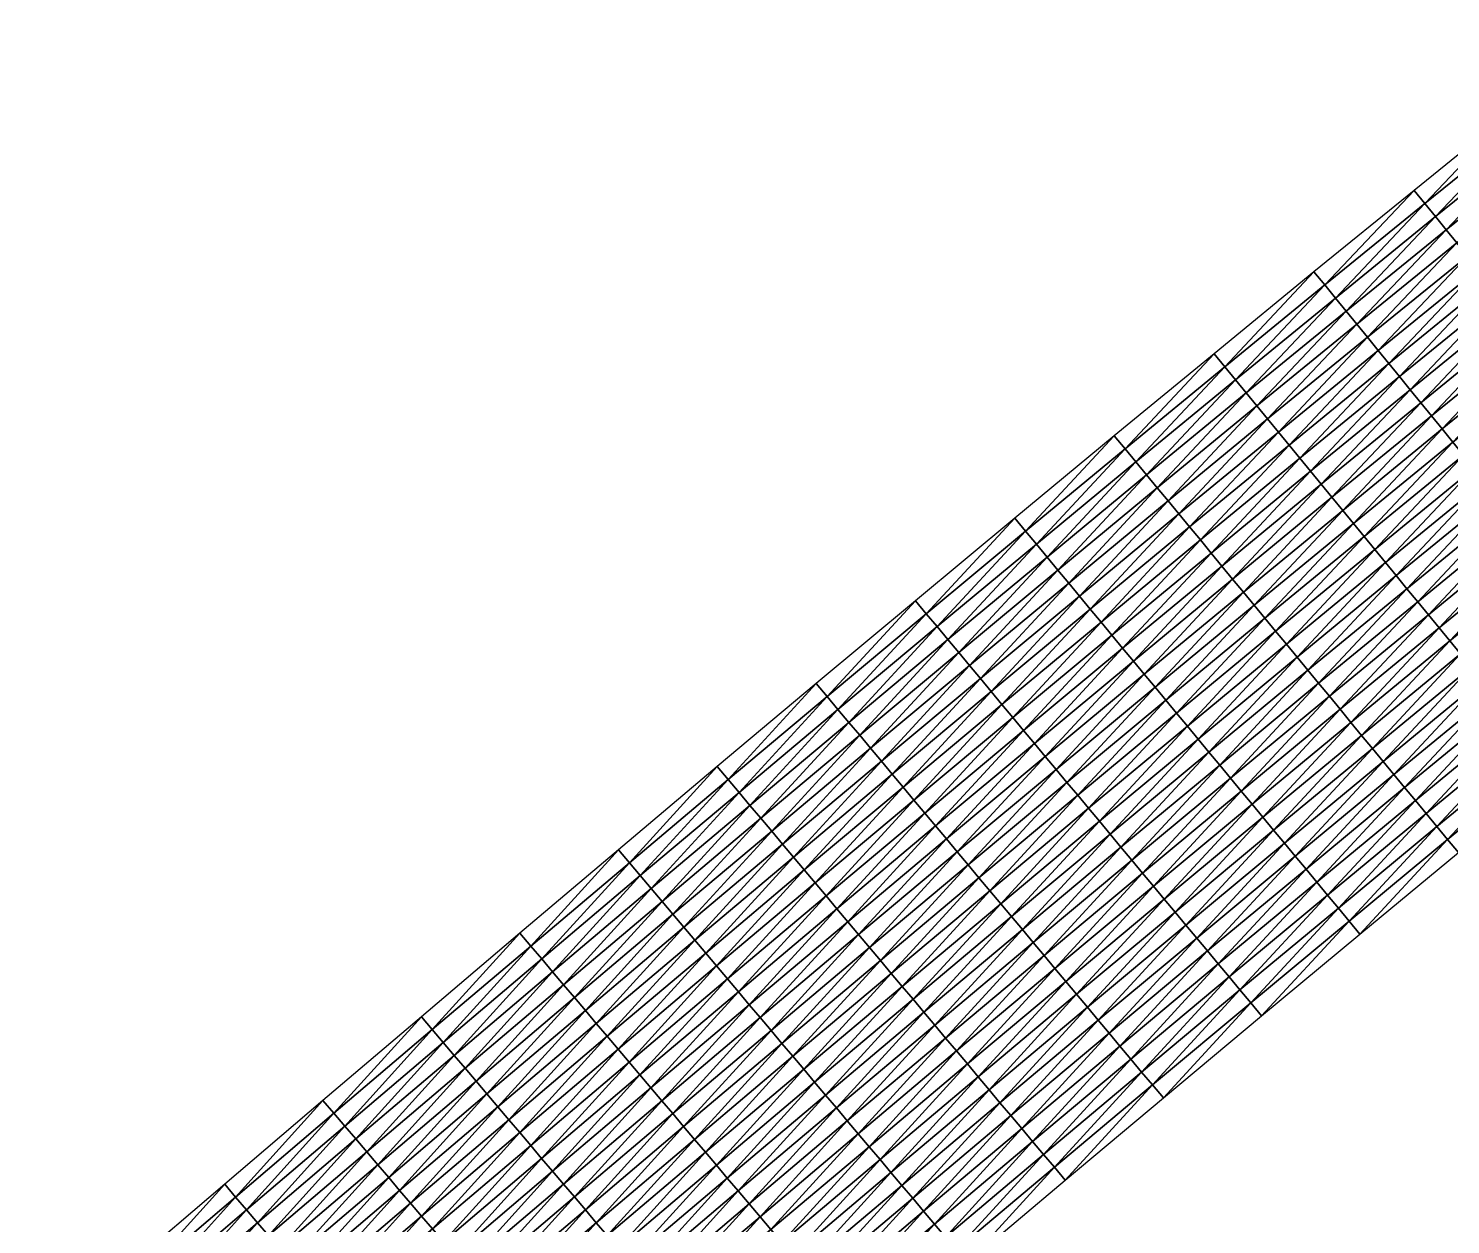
# Model space of a CAD drawing. Header units: metres. Extents: x 479979 to 482619, y 6959976 to 6961524.
# Drawn here: x 480025.5 to 480193.9, y 6960079.2 to 6960220.8 of the extents above; entities that cross this region are included whole.
import ezdxf

# ---------------------------------------------------------------- set-up
doc = ezdxf.new("R2010")
doc.units = ezdxf.units.M

msp = doc.modelspace()

# ---------------------------------------------------------------- meshes
at = {"layer": 'WORKING_PLATFORM_TOP'}
mesh = msp.add_polyface(dxfattribs=at)
corners = [(480169.671, 6960177.646, 9.206), (480181.491, 6960187.32, 9.267), (480180.227, 6960188.869, 9.274), (480168.403, 6960179.192, 9.213), (480178.962, 6960190.419, 9.281), (480167.134, 6960180.738, 9.22), (480177.698, 6960191.969, 9.288), (480165.865, 6960182.284, 9.227), (480189.078, 6960178.023, 9.726), (480200.896, 6960187.637, 9.785), (480199.636, 6960189.19, 9.792), (480187.814, 6960179.572, 9.733), (480198.376, 6960190.744, 9.299), (480186.549, 6960181.122, 9.24), (480197.117, 6960192.297, 9.305), (480185.285, 6960182.671, 9.247), (480195.857, 6960193.85, 9.312), (480184.02, 6960184.221, 9.253), (480194.597, 6960195.404, 9.319), (480182.756, 6960185.77, 9.26), (480193.337, 6960196.957, 9.326), (480192.077, 6960198.51, 9.333), (480190.818, 6960200.064, 9.34), (480189.558, 6960201.617, 9.347), (480207.195, 6960179.87, 9.75), (480217.759, 6960190.982, 9.814), (480205.935, 6960181.424, 9.757), (480216.504, 6960192.539, 9.821), (480204.675, 6960182.977, 9.764), (480215.249, 6960194.097, 9.828), (480203.416, 6960184.53, 9.771), (480213.994, 6960195.654, 9.835), (480202.156, 6960186.084, 9.778), (480212.739, 6960197.211, 9.842), (480211.485, 6960198.769, 9.849), (480210.23, 6960200.326, 9.356), (480208.975, 6960201.883, 9.362), (480207.72, 6960203.441, 9.369), (480206.465, 6960204.998, 9.376), (480205.21, 6960206.555, 9.383), (480203.955, 6960208.113, 9.39), (480202.7, 6960209.67, 9.397), (480201.446, 6960211.227, 9.404), (480218.361, 6960214.551, 9.432), (480217.111, 6960216.113, 9.439), (480215.862, 6960217.674, 9.446), (480214.612, 6960219.236, 9.453), (480213.362, 6960220.797, 9.46)]
mesh.append_faces([[corners[k] for k in face] for face in [(0, 1, 2), (3, 2, 4), (5, 4, 6), (5, 6, 7), (8, 9, 10), (11, 10, 12), (13, 12, 14), (13, 14, 15), (15, 14, 16), (15, 16, 17), (17, 16, 18), (17, 18, 19), (19, 18, 20), (19, 20, 1), (1, 20, 21), (1, 21, 2), (2, 21, 22), (2, 22, 4), (4, 22, 23), (4, 23, 6), (24, 25, 26), (26, 27, 28), (28, 29, 30), (30, 31, 32), (32, 31, 33), (32, 33, 9), (9, 33, 34), (9, 34, 10), (10, 34, 35), (10, 35, 12), (12, 35, 36), (12, 36, 14), (14, 36, 37), (14, 37, 16), (16, 37, 38), (16, 38, 18), (18, 38, 39), (18, 39, 20), (20, 39, 40), (20, 40, 21), (21, 40, 41), (21, 41, 22), (22, 41, 42), (22, 42, 23), (37, 43, 38), (38, 44, 39), (39, 45, 40), (40, 46, 41), (41, 46, 47), (41, 47, 42)]])
mesh = msp.add_polyface(dxfattribs=at)
corners = [(480195.05, 6960146.728, 9.571), (480206.781, 6960156.329, 9.63), (480205.517, 6960157.879, 9.637), (480193.781, 6960148.273, 9.577), (480204.252, 6960159.428, 9.644), (480192.512, 6960149.819, 9.584), (480202.988, 6960160.978, 9.651), (480191.243, 6960151.365, 9.591), (480201.723, 6960162.527, 9.658), (480189.974, 6960152.911, 9.598), (480200.459, 6960164.077, 9.664), (480188.705, 6960154.457, 9.605), (480199.194, 6960165.626, 9.671), (480187.436, 6960156.003, 9.611), (480197.93, 6960167.176, 9.678), (480186.167, 6960157.549, 9.618), (480196.665, 6960168.725, 9.685), (480184.898, 6960159.095, 9.625), (480195.401, 6960170.275, 9.692), (480183.629, 6960160.641, 9.632), (480194.136, 6960171.824, 9.699), (480182.36, 6960162.187, 9.638), (480192.872, 6960173.374, 9.706), (480181.092, 6960163.733, 9.645), (480191.607, 6960174.924, 9.712), (480179.823, 6960165.279, 9.652), (480190.343, 6960176.473, 9.719), (480178.554, 6960166.825, 9.659), (480189.078, 6960178.023, 9.726), (480177.285, 6960168.37, 9.666), (480187.814, 6960179.572, 9.733), (480176.016, 6960169.916, 9.672), (480186.549, 6960181.122, 9.24), (480214.754, 6960170.55, 9.709), (480213.494, 6960172.104, 9.716), (480212.234, 6960173.657, 9.723), (480210.974, 6960175.21, 9.73), (480209.715, 6960176.764, 9.736), (480208.455, 6960178.317, 9.743), (480207.195, 6960179.87, 9.75), (480205.935, 6960181.424, 9.757), (480204.675, 6960182.977, 9.764), (480203.416, 6960184.53, 9.771), (480202.156, 6960186.084, 9.778), (480200.896, 6960187.637, 9.785), (480199.636, 6960189.19, 9.792), (480198.376, 6960190.744, 9.299)]
mesh.append_faces([[corners[k] for k in face] for face in [(0, 1, 2), (3, 2, 4), (5, 4, 6), (5, 6, 7), (7, 6, 8), (7, 8, 9), (9, 8, 10), (9, 10, 11), (11, 10, 12), (11, 12, 13), (13, 12, 14), (13, 14, 15), (15, 14, 16), (15, 16, 17), (17, 16, 18), (17, 18, 19), (19, 18, 20), (19, 20, 21), (21, 20, 22), (21, 22, 23), (23, 22, 24), (23, 24, 25), (25, 24, 26), (25, 26, 27), (27, 26, 28), (29, 28, 30), (31, 30, 32), (4, 33, 6), (6, 34, 8), (8, 35, 10), (10, 35, 36), (10, 36, 12), (12, 36, 37), (12, 37, 14), (14, 37, 38), (14, 38, 16), (16, 38, 39), (16, 39, 18), (18, 39, 40), (18, 40, 20), (20, 40, 41), (20, 41, 22), (22, 41, 42), (22, 42, 24), (24, 42, 43), (24, 43, 26), (26, 43, 44), (26, 44, 28), (28, 45, 30), (30, 46, 32)]])
mesh = msp.add_polyface(dxfattribs=at)
corners = [(480151.213, 6960152.04, 9.053), (480162.969, 6960161.768, 9.117), (480161.695, 6960163.31, 9.124), (480149.936, 6960153.579, 9.06), (480160.422, 6960164.853, 9.13), (480148.659, 6960155.118, 9.067), (480159.149, 6960166.395, 9.137), (480147.382, 6960156.657, 9.073), (480157.876, 6960167.938, 9.144), (480146.105, 6960158.197, 9.08), (480156.603, 6960169.48, 9.151), (480144.828, 6960159.736, 9.087), (480155.33, 6960171.023, 9.157), (480143.551, 6960161.275, 9.093), (480154.057, 6960172.565, 9.164), (480142.274, 6960162.814, 9.1), (480170.607, 6960152.513, 9.577), (480182.36, 6960162.187, 9.638), (480181.092, 6960163.733, 9.645), (480169.334, 6960154.055, 9.583), (480179.823, 6960165.279, 9.652), (480168.061, 6960155.598, 9.59), (480178.554, 6960166.825, 9.659), (480166.788, 6960157.14, 9.597), (480177.285, 6960168.37, 9.666), (480165.515, 6960158.683, 9.604), (480176.016, 6960169.916, 9.672), (480164.242, 6960160.225, 9.61), (480174.747, 6960171.462, 9.179), (480173.478, 6960173.008, 9.186), (480172.209, 6960174.554, 9.193), (480170.94, 6960176.1, 9.199), (480169.671, 6960177.646, 9.206), (480168.403, 6960179.192, 9.213), (480167.134, 6960180.738, 9.22), (480165.865, 6960182.284, 9.227), (480189.078, 6960178.023, 9.726), (480187.814, 6960179.572, 9.733), (480186.549, 6960181.122, 9.24), (480185.285, 6960182.671, 9.247), (480184.02, 6960184.221, 9.253), (480182.756, 6960185.77, 9.26), (480181.491, 6960187.32, 9.267), (480180.227, 6960188.869, 9.274), (480178.962, 6960190.419, 9.281)]
mesh.append_faces([[corners[k] for k in face] for face in [(0, 1, 2), (3, 2, 4), (5, 4, 6), (5, 6, 7), (7, 6, 8), (7, 8, 9), (9, 8, 10), (9, 10, 11), (11, 10, 12), (11, 12, 13), (13, 12, 14), (13, 14, 15), (16, 17, 18), (19, 18, 20), (19, 20, 21), (21, 20, 22), (21, 22, 23), (23, 22, 24), (23, 24, 25), (25, 24, 26), (25, 26, 27), (27, 26, 28), (27, 28, 1), (1, 28, 29), (1, 29, 2), (2, 29, 30), (2, 30, 4), (4, 30, 31), (4, 31, 6), (6, 31, 32), (6, 32, 8), (8, 32, 33), (8, 33, 10), (10, 33, 34), (10, 34, 12), (12, 34, 35), (12, 35, 14), (22, 36, 24), (24, 37, 26), (26, 38, 28), (28, 38, 39), (28, 39, 29), (29, 39, 40), (29, 40, 30), (30, 40, 41), (30, 41, 31), (31, 41, 42), (31, 42, 32), (32, 43, 33), (33, 44, 34)]])
mesh = msp.add_polyface(dxfattribs=at)
corners = [(480148.442, 6960131.527, 9.442), (480160.151, 6960141.265, 9.507), (480158.874, 6960142.804, 9.513), (480147.161, 6960133.063, 9.448), (480157.597, 6960144.343, 9.52), (480145.881, 6960134.6, 9.455), (480156.32, 6960145.883, 9.527), (480144.6, 6960136.136, 9.462), (480155.043, 6960147.422, 9.533), (480143.32, 6960137.672, 9.468), (480153.766, 6960148.961, 9.54), (480142.039, 6960139.208, 9.475), (480152.489, 6960150.5, 9.547), (480140.758, 6960140.745, 9.482), (480151.213, 6960152.04, 9.053), (480139.478, 6960142.281, 8.988), (480149.936, 6960153.579, 9.06), (480138.197, 6960143.817, 8.995), (480148.659, 6960155.118, 9.067), (480167.813, 6960132.029, 9.466), (480179.518, 6960141.715, 9.529), (480178.245, 6960143.258, 9.536), (480166.536, 6960133.568, 9.473), (480176.972, 6960144.8, 9.543), (480165.259, 6960135.108, 9.48), (480175.699, 6960146.343, 9.55), (480163.982, 6960136.647, 9.486), (480174.426, 6960147.885, 9.556), (480162.705, 6960138.186, 9.493), (480173.153, 6960149.428, 9.563), (480161.428, 6960139.725, 9.5), (480171.88, 6960150.97, 9.57), (480170.607, 6960152.513, 9.577), (480169.334, 6960154.055, 9.583), (480168.061, 6960155.598, 9.59), (480166.788, 6960157.14, 9.597), (480165.515, 6960158.683, 9.604), (480164.242, 6960160.225, 9.61), (480162.969, 6960161.768, 9.117), (480161.695, 6960163.31, 9.124), (480160.422, 6960164.853, 9.13), (480189.974, 6960152.911, 9.598), (480188.705, 6960154.457, 9.605), (480187.436, 6960156.003, 9.611), (480186.167, 6960157.549, 9.618), (480184.898, 6960159.095, 9.625), (480183.629, 6960160.641, 9.632), (480182.36, 6960162.187, 9.638), (480181.092, 6960163.733, 9.645)]
mesh.append_faces([[corners[k] for k in face] for face in [(0, 1, 2), (3, 2, 4), (5, 4, 6), (5, 6, 7), (7, 6, 8), (7, 8, 9), (9, 8, 10), (9, 10, 11), (11, 10, 12), (13, 12, 14), (15, 14, 16), (17, 16, 18), (19, 20, 21), (22, 21, 23), (22, 23, 24), (24, 23, 25), (24, 25, 26), (26, 25, 27), (26, 27, 28), (28, 27, 29), (28, 29, 30), (30, 29, 31), (30, 31, 1), (1, 31, 32), (1, 32, 2), (2, 32, 33), (2, 33, 4), (4, 33, 34), (4, 34, 6), (6, 34, 35), (6, 35, 8), (8, 35, 36), (8, 36, 10), (10, 36, 37), (10, 37, 12), (12, 37, 38), (12, 38, 14), (14, 39, 16), (16, 40, 18), (20, 41, 21), (21, 42, 23), (23, 43, 25), (25, 44, 27), (27, 44, 45), (27, 45, 29), (29, 45, 46), (29, 46, 31), (31, 46, 47), (31, 47, 32), (32, 48, 33)]])
mesh = msp.add_polyface(dxfattribs=at)
corners = [(480116.067, 6960122.679, 8.854), (480127.763, 6960132.493, 8.922), (480126.479, 6960134.027, 8.928), (480114.78, 6960124.21, 8.86), (480125.195, 6960135.56, 8.935), (480113.493, 6960125.741, 8.867), (480123.911, 6960137.094, 8.941), (480112.206, 6960127.272, 8.874), (480122.627, 6960138.627, 8.948), (480110.919, 6960128.803, 8.88), (480121.343, 6960140.16, 8.955), (480109.632, 6960130.333, 8.887), (480120.059, 6960141.694, 8.961), (480108.345, 6960131.864, 8.893), (480118.775, 6960143.227, 8.968), (480107.057, 6960133.395, 8.9), (480135.467, 6960123.293, 9.382), (480147.161, 6960133.063, 9.448), (480145.881, 6960134.6, 9.455), (480134.183, 6960124.826, 9.389), (480144.6, 6960136.136, 9.462), (480132.899, 6960126.36, 9.395), (480143.32, 6960137.672, 9.468), (480131.615, 6960127.893, 9.402), (480142.039, 6960139.208, 9.475), (480130.331, 6960129.426, 9.408), (480140.758, 6960140.745, 9.482), (480129.047, 6960130.96, 9.415), (480139.478, 6960142.281, 8.988), (480138.197, 6960143.817, 8.995), (480136.917, 6960145.353, 9.001), (480135.636, 6960146.89, 9.008), (480134.355, 6960148.426, 9.015), (480133.075, 6960149.962, 9.021), (480131.794, 6960151.498, 9.028), (480130.514, 6960153.034, 9.034), (480152.489, 6960150.5, 9.547), (480151.213, 6960152.04, 9.053), (480149.936, 6960153.579, 9.06), (480148.659, 6960155.118, 9.067), (480147.382, 6960156.657, 9.073), (480146.105, 6960158.197, 9.08), (480144.828, 6960159.736, 9.087), (480143.551, 6960161.275, 9.093), (480142.274, 6960162.814, 9.1)]
mesh.append_faces([[corners[k] for k in face] for face in [(0, 1, 2), (3, 2, 4), (5, 4, 6), (5, 6, 7), (7, 6, 8), (7, 8, 9), (9, 8, 10), (9, 10, 11), (11, 10, 12), (11, 12, 13), (13, 12, 14), (13, 14, 15), (16, 17, 18), (19, 18, 20), (21, 20, 22), (21, 22, 23), (23, 22, 24), (23, 24, 25), (25, 24, 26), (25, 26, 27), (27, 26, 28), (27, 28, 1), (1, 28, 29), (1, 29, 2), (2, 29, 30), (2, 30, 4), (4, 30, 31), (4, 31, 6), (6, 31, 32), (6, 32, 8), (8, 32, 33), (8, 33, 10), (10, 33, 34), (10, 34, 12), (12, 34, 35), (12, 35, 14), (24, 36, 26), (26, 37, 28), (28, 38, 29), (29, 39, 30), (30, 39, 40), (30, 40, 31), (31, 40, 41), (31, 41, 32), (32, 41, 42), (32, 42, 33), (33, 42, 43), (33, 43, 34), (34, 43, 44), (34, 44, 35)]])
mesh = msp.add_polyface(dxfattribs=at)
corners = [(480183.137, 6960113.558, 8.886), (480194.795, 6960123.205, 8.949), (480193.522, 6960124.748, 8.955), (480181.86, 6960115.097, 8.893), (480192.249, 6960126.29, 8.962), (480180.583, 6960116.636, 8.9), (480190.976, 6960127.833, 8.969), (480179.306, 6960118.176, 8.906), (480189.703, 6960129.375, 8.976), (480178.029, 6960119.715, 8.913), (480188.43, 6960130.918, 8.982), (480176.752, 6960121.254, 8.92), (480187.157, 6960132.46, 8.989), (480206.47, 6960132.814, 9.009), (480205.201, 6960134.36, 9.016), (480203.932, 6960135.906, 9.023), (480202.663, 6960137.452, 9.03), (480201.394, 6960138.998, 9.037), (480200.125, 6960140.544, 9.043), (480198.856, 6960142.09, 9.05), (480197.587, 6960143.636, 9.057), (480185.884, 6960134.003, 8.996), (480196.318, 6960145.182, 9.564), (480184.611, 6960135.545, 9.503), (480195.05, 6960146.728, 9.571), (480183.338, 6960137.088, 9.509), (480193.781, 6960148.273, 9.577), (480182.065, 6960138.63, 9.516), (480192.512, 6960149.819, 9.584), (480180.791, 6960140.173, 9.523), (480191.243, 6960151.365, 9.591), (480179.518, 6960141.715, 9.529), (480189.974, 6960152.911, 9.598), (480178.245, 6960143.258, 9.536), (480188.705, 6960154.457, 9.605), (480176.972, 6960144.8, 9.543), (480187.436, 6960156.003, 9.611), (480175.699, 6960146.343, 9.55), (480186.167, 6960157.549, 9.618), (480214.368, 6960147.032, 9.089), (480213.103, 6960148.581, 9.096), (480211.839, 6960150.131, 9.103), (480210.574, 6960151.68, 9.11), (480209.31, 6960153.23, 9.117), (480208.045, 6960154.78, 9.623), (480206.781, 6960156.329, 9.63), (480205.517, 6960157.879, 9.637), (480204.252, 6960159.428, 9.644)]
mesh.append_faces([[corners[k] for k in face] for face in [(0, 1, 2), (0, 2, 3), (3, 2, 4), (3, 4, 5), (5, 4, 6), (5, 6, 7), (7, 6, 8), (9, 8, 10), (11, 10, 12), (1, 13, 14), (1, 14, 2), (2, 14, 15), (2, 15, 4), (4, 15, 16), (4, 16, 6), (6, 16, 17), (6, 17, 8), (8, 17, 18), (8, 18, 10), (10, 18, 19), (10, 19, 12), (12, 19, 20), (12, 20, 21), (21, 20, 22), (21, 22, 23), (23, 22, 24), (23, 24, 25), (25, 24, 26), (25, 26, 27), (27, 26, 28), (27, 28, 29), (29, 28, 30), (29, 30, 31), (31, 30, 32), (33, 32, 34), (35, 34, 36), (37, 36, 38), (15, 39, 16), (16, 40, 17), (17, 41, 18), (18, 41, 42), (18, 42, 19), (19, 42, 43), (19, 43, 20), (20, 43, 44), (20, 44, 22), (22, 44, 45), (22, 45, 24), (24, 46, 26), (26, 47, 28)]])
mesh = msp.add_polyface(dxfattribs=at)
corners = [(480145.739, 6960111.025, 9.329), (480157.406, 6960120.773, 9.395), (480156.126, 6960122.31, 9.402), (480144.455, 6960112.559, 9.336), (480154.845, 6960123.846, 9.409), (480143.171, 6960114.092, 9.343), (480153.565, 6960125.382, 9.415), (480141.887, 6960115.626, 9.349), (480152.284, 6960126.918, 9.422), (480140.603, 6960117.159, 9.356), (480151.003, 6960128.455, 9.428), (480139.319, 6960118.692, 9.362), (480149.723, 6960129.991, 9.435), (480138.035, 6960120.226, 9.369), (480148.442, 6960131.527, 9.442), (480165.09, 6960111.556, 8.855), (480176.752, 6960121.254, 8.92), (480175.475, 6960122.794, 8.926), (480163.809, 6960113.092, 8.862), (480174.198, 6960124.333, 8.933), (480162.529, 6960114.628, 8.869), (480172.921, 6960125.872, 9.44), (480161.248, 6960116.165, 9.375), (480171.644, 6960127.411, 9.446), (480159.968, 6960117.701, 9.382), (480170.367, 6960128.951, 9.453), (480158.687, 6960119.237, 9.389), (480169.09, 6960130.49, 9.46), (480167.813, 6960132.029, 9.466), (480166.536, 6960133.568, 9.473), (480165.259, 6960135.108, 9.48), (480163.982, 6960136.647, 9.486), (480162.705, 6960138.186, 9.493), (480161.428, 6960139.725, 9.5), (480160.151, 6960141.265, 9.507), (480158.874, 6960142.804, 9.513), (480147.161, 6960133.063, 9.448), (480157.597, 6960144.343, 9.52), (480145.881, 6960134.6, 9.455), (480179.306, 6960118.176, 8.906), (480189.703, 6960129.375, 8.976), (480178.029, 6960119.715, 8.913), (480188.43, 6960130.918, 8.982), (480187.157, 6960132.46, 8.989), (480185.884, 6960134.003, 8.996), (480184.611, 6960135.545, 9.503), (480183.338, 6960137.088, 9.509), (480182.065, 6960138.63, 9.516), (480180.791, 6960140.173, 9.523), (480179.518, 6960141.715, 9.529), (480178.245, 6960143.258, 9.536)]
mesh.append_faces([[corners[k] for k in face] for face in [(0, 1, 2), (3, 2, 4), (5, 4, 6), (5, 6, 7), (7, 6, 8), (9, 8, 10), (11, 10, 12), (13, 12, 14), (15, 16, 17), (18, 17, 19), (20, 19, 21), (20, 21, 22), (22, 21, 23), (22, 23, 24), (24, 23, 25), (24, 25, 26), (26, 25, 27), (26, 27, 1), (1, 27, 28), (1, 28, 2), (2, 28, 29), (2, 29, 4), (4, 29, 30), (4, 30, 6), (6, 30, 31), (6, 31, 8), (8, 31, 32), (8, 32, 10), (10, 32, 33), (10, 33, 12), (12, 33, 34), (12, 34, 14), (14, 35, 36), (36, 37, 38), (39, 40, 41), (41, 42, 16), (16, 43, 17), (17, 43, 44), (17, 44, 19), (19, 44, 45), (19, 45, 21), (21, 45, 46), (21, 46, 23), (23, 46, 47), (23, 47, 25), (25, 47, 48), (25, 48, 27), (27, 48, 49), (27, 49, 28), (28, 50, 29)]])
mesh = msp.add_polyface(dxfattribs=at)
corners = [(480113.418, 6960102.142, 9.24), (480125.077, 6960111.964, 9.308), (480123.79, 6960113.494, 9.315), (480112.128, 6960103.671, 9.246), (480122.503, 6960115.025, 9.321), (480110.838, 6960105.199, 9.253), (480121.215, 6960116.556, 9.328), (480109.548, 6960106.728, 9.259), (480119.928, 6960118.087, 9.334), (480108.258, 6960108.256, 9.266), (480118.641, 6960119.618, 9.341), (480106.968, 6960109.784, 9.272), (480117.354, 6960121.148, 9.347), (480105.679, 6960111.313, 9.279), (480116.067, 6960122.679, 8.854), (480104.389, 6960112.841, 8.785), (480114.78, 6960124.21, 8.86), (480103.099, 6960114.37, 8.792), (480113.493, 6960125.741, 8.867), (480101.809, 6960115.898, 8.798), (480112.206, 6960127.272, 8.874), (480100.519, 6960117.426, 8.805), (480110.919, 6960128.803, 8.88), (480132.799, 6960102.779, 9.269), (480144.455, 6960112.559, 9.336), (480143.171, 6960114.092, 9.343), (480131.512, 6960104.31, 9.275), (480141.887, 6960115.626, 9.349), (480130.225, 6960105.84, 9.282), (480140.603, 6960117.159, 9.356), (480128.938, 6960107.371, 9.289), (480139.319, 6960118.692, 9.362), (480127.651, 6960108.902, 9.295), (480138.035, 6960120.226, 9.369), (480126.364, 6960110.433, 9.302), (480136.751, 6960121.759, 9.376), (480135.467, 6960123.293, 9.382), (480134.183, 6960124.826, 9.389), (480132.899, 6960126.36, 9.395), (480131.615, 6960127.893, 9.402), (480130.331, 6960129.426, 9.408), (480129.047, 6960130.96, 9.415), (480127.763, 6960132.493, 8.922), (480126.479, 6960134.027, 8.928), (480125.195, 6960135.56, 8.935), (480152.284, 6960126.918, 9.422), (480151.003, 6960128.455, 9.428), (480149.723, 6960129.991, 9.435), (480148.442, 6960131.527, 9.442), (480147.161, 6960133.063, 9.448), (480145.881, 6960134.6, 9.455), (480144.6, 6960136.136, 9.462)]
mesh.append_faces([[corners[k] for k in face] for face in [(0, 1, 2), (3, 2, 4), (5, 4, 6), (5, 6, 7), (7, 6, 8), (7, 8, 9), (9, 8, 10), (9, 10, 11), (11, 10, 12), (11, 12, 13), (13, 12, 14), (13, 14, 15), (15, 14, 16), (17, 16, 18), (19, 18, 20), (21, 20, 22), (23, 24, 25), (26, 25, 27), (28, 27, 29), (28, 29, 30), (30, 29, 31), (30, 31, 32), (32, 31, 33), (32, 33, 34), (34, 33, 35), (34, 35, 1), (1, 35, 36), (1, 36, 2), (2, 36, 37), (2, 37, 4), (4, 37, 38), (4, 38, 6), (6, 38, 39), (6, 39, 8), (8, 39, 40), (8, 40, 10), (10, 40, 41), (10, 41, 12), (12, 41, 42), (12, 42, 14), (14, 43, 16), (16, 44, 18), (27, 45, 29), (29, 46, 31), (31, 47, 33), (33, 48, 35), (35, 48, 49), (35, 49, 36), (36, 50, 37), (37, 51, 38)]])
mesh = msp.add_polyface(dxfattribs=at)
corners = [(480086.258, 6960087.005, 9.119), (480097.896, 6960096.876, 9.189), (480096.604, 6960098.403, 9.196), (480084.963, 6960088.529, 9.125), (480095.311, 6960099.929, 9.202), (480083.668, 6960090.053, 9.131), (480094.019, 6960101.455, 9.209), (480082.373, 6960091.578, 9.138), (480092.726, 6960102.981, 8.715), (480081.079, 6960093.102, 8.644), (480091.434, 6960104.508, 8.722), (480079.784, 6960094.626, 8.651), (480090.141, 6960106.034, 8.728), (480078.489, 6960096.151, 8.657), (480088.849, 6960107.56, 8.735), (480077.194, 6960097.675, 8.664), (480087.556, 6960109.086, 8.741), (480075.899, 6960099.199, 8.67), (480086.264, 6960110.613, 8.747), (480104.359, 6960089.245, 9.157), (480114.708, 6960100.614, 9.233), (480103.066, 6960090.771, 9.163), (480113.418, 6960102.142, 9.24), (480101.774, 6960092.298, 9.17), (480112.128, 6960103.671, 9.246), (480100.481, 6960093.824, 9.176), (480110.838, 6960105.199, 9.253), (480099.189, 6960095.35, 9.183), (480109.548, 6960106.728, 9.259), (480108.258, 6960108.256, 9.266), (480106.968, 6960109.784, 9.272), (480105.679, 6960111.313, 9.279), (480104.389, 6960112.841, 8.785), (480103.099, 6960114.37, 8.792), (480101.809, 6960115.898, 8.798), (480100.519, 6960117.426, 8.805), (480099.229, 6960118.955, 8.811), (480097.939, 6960120.483, 8.818), (480096.649, 6960122.012, 8.824), (480084.971, 6960112.139, 8.754), (480095.359, 6960123.54, 8.831), (480083.679, 6960113.665, 8.76), (480114.78, 6960124.21, 8.86), (480113.493, 6960125.741, 8.867), (480112.206, 6960127.272, 8.874), (480110.919, 6960128.803, 8.88), (480109.632, 6960130.333, 8.887), (480108.345, 6960131.864, 8.893), (480107.057, 6960133.395, 8.9)]
mesh.append_faces([[corners[k] for k in face] for face in [(0, 1, 2), (3, 2, 4), (5, 4, 6), (5, 6, 7), (7, 6, 8), (7, 8, 9), (9, 8, 10), (9, 10, 11), (11, 10, 12), (13, 12, 14), (15, 14, 16), (17, 16, 18), (19, 20, 21), (21, 22, 23), (23, 24, 25), (25, 26, 27), (27, 26, 28), (27, 28, 1), (1, 28, 29), (1, 29, 2), (2, 29, 30), (2, 30, 4), (4, 30, 31), (4, 31, 6), (6, 31, 32), (6, 32, 8), (8, 32, 33), (8, 33, 10), (10, 33, 34), (10, 34, 12), (12, 34, 35), (12, 35, 14), (14, 35, 36), (14, 36, 16), (16, 36, 37), (16, 37, 18), (18, 37, 38), (18, 38, 39), (39, 38, 40), (39, 40, 41), (32, 42, 33), (33, 43, 34), (34, 44, 35), (35, 45, 36), (36, 45, 46), (36, 46, 37), (37, 46, 47), (37, 47, 38), (38, 47, 48), (38, 48, 40)]])
mesh = msp.add_polyface(dxfattribs=at)
corners = [(480148.245, 6960084.409, 8.69), (480159.863, 6960094.158, 8.757), (480158.579, 6960095.691, 8.764), (480146.957, 6960085.94, 8.697), (480157.295, 6960097.225, 8.77), (480145.67, 6960087.471, 8.703), (480156.011, 6960098.758, 8.777), (480144.383, 6960089.001, 8.71), (480154.727, 6960100.291, 8.783), (480143.096, 6960090.532, 8.716), (480153.443, 6960101.825, 8.79), (480141.809, 6960092.063, 8.723), (480152.159, 6960103.358, 8.797), (480140.522, 6960093.594, 8.73), (480150.875, 6960104.892, 8.803), (480139.235, 6960095.125, 8.736), (480149.591, 6960106.425, 9.31), (480137.948, 6960096.656, 9.243), (480148.307, 6960107.959, 9.316), (480171.493, 6960103.875, 8.822), (480170.212, 6960105.411, 8.829), (480168.932, 6960106.947, 8.836), (480167.651, 6960108.483, 8.842), (480166.371, 6960110.02, 8.849), (480165.09, 6960111.556, 8.855), (480163.809, 6960113.092, 8.862), (480162.529, 6960114.628, 8.869), (480161.248, 6960116.165, 9.375), (480159.968, 6960117.701, 9.382), (480158.687, 6960119.237, 9.389), (480147.023, 6960109.492, 9.323), (480157.406, 6960120.773, 9.395), (480145.739, 6960111.025, 9.329), (480156.126, 6960122.31, 9.402), (480144.455, 6960112.559, 9.336), (480154.845, 6960123.846, 9.409), (480143.171, 6960114.092, 9.343), (480183.137, 6960113.558, 8.886), (480181.86, 6960115.097, 8.893), (480180.583, 6960116.636, 8.9), (480179.306, 6960118.176, 8.906), (480178.029, 6960119.715, 8.913), (480176.752, 6960121.254, 8.92), (480175.475, 6960122.794, 8.926), (480174.198, 6960124.333, 8.933)]
mesh.append_faces([[corners[k] for k in face] for face in [(0, 1, 2), (0, 2, 3), (3, 2, 4), (3, 4, 5), (5, 4, 6), (5, 6, 7), (7, 6, 8), (7, 8, 9), (9, 8, 10), (9, 10, 11), (11, 10, 12), (13, 12, 14), (15, 14, 16), (17, 16, 18), (1, 19, 20), (1, 20, 2), (2, 20, 21), (2, 21, 4), (4, 21, 22), (4, 22, 6), (6, 22, 23), (6, 23, 8), (8, 23, 24), (8, 24, 10), (10, 24, 25), (10, 25, 12), (12, 25, 26), (12, 26, 14), (14, 26, 27), (14, 27, 16), (16, 27, 28), (16, 28, 18), (18, 28, 29), (18, 29, 30), (30, 29, 31), (30, 31, 32), (32, 33, 34), (34, 35, 36), (19, 37, 38), (19, 38, 20), (20, 38, 39), (20, 39, 21), (21, 39, 40), (21, 40, 22), (22, 40, 41), (22, 41, 23), (23, 41, 42), (23, 42, 24), (24, 43, 25), (25, 44, 26)]])
mesh = msp.add_polyface(dxfattribs=at)
corners = [(480110.821, 6960081.614, 9.125), (480122.448, 6960091.443, 9.194), (480121.158, 6960092.972, 9.201), (480109.529, 6960083.14, 9.131), (480119.868, 6960094.5, 9.207), (480108.236, 6960084.666, 9.138), (480118.578, 6960096.029, 9.214), (480106.944, 6960086.193, 9.144), (480117.288, 6960097.557, 9.22), (480105.651, 6960087.719, 9.151), (480115.998, 6960099.085, 9.227), (480104.359, 6960089.245, 9.157), (480114.708, 6960100.614, 9.233), (480103.066, 6960090.771, 9.163), (480113.418, 6960102.142, 9.24), (480101.774, 6960092.298, 9.17), (480112.128, 6960103.671, 9.246), (480100.481, 6960093.824, 9.176), (480110.838, 6960105.199, 9.253), (480130.187, 6960082.273, 8.655), (480141.809, 6960092.063, 8.723), (480140.522, 6960093.594, 8.73), (480128.897, 6960083.801, 8.661), (480139.235, 6960095.125, 8.736), (480127.608, 6960085.33, 8.668), (480137.948, 6960096.656, 9.243), (480126.318, 6960086.858, 9.175), (480136.661, 6960098.186, 9.249), (480125.028, 6960088.387, 9.181), (480135.374, 6960099.717, 9.256), (480123.738, 6960089.915, 9.188), (480134.086, 6960101.248, 9.262), (480132.799, 6960102.779, 9.269), (480131.512, 6960104.31, 9.275), (480130.225, 6960105.84, 9.282), (480128.938, 6960107.371, 9.289), (480127.651, 6960108.902, 9.295), (480126.364, 6960110.433, 9.302), (480125.077, 6960111.964, 9.308), (480123.79, 6960113.494, 9.315), (480122.503, 6960115.025, 9.321), (480152.159, 6960103.358, 8.797), (480150.875, 6960104.892, 8.803), (480149.591, 6960106.425, 9.31), (480148.307, 6960107.959, 9.316), (480147.023, 6960109.492, 9.323), (480145.739, 6960111.025, 9.329), (480144.455, 6960112.559, 9.336), (480143.171, 6960114.092, 9.343), (480141.887, 6960115.626, 9.349)]
mesh.append_faces([[corners[k] for k in face] for face in [(0, 1, 2), (3, 2, 4), (5, 4, 6), (5, 6, 7), (7, 6, 8), (7, 8, 9), (9, 8, 10), (9, 10, 11), (11, 10, 12), (13, 12, 14), (15, 14, 16), (17, 16, 18), (19, 20, 21), (22, 21, 23), (24, 23, 25), (24, 25, 26), (26, 25, 27), (26, 27, 28), (28, 27, 29), (28, 29, 30), (30, 29, 31), (30, 31, 1), (1, 31, 32), (1, 32, 2), (2, 32, 33), (2, 33, 4), (4, 33, 34), (4, 34, 6), (6, 34, 35), (6, 35, 8), (8, 35, 36), (8, 36, 10), (10, 36, 37), (10, 37, 12), (12, 37, 38), (12, 38, 14), (14, 39, 16), (16, 40, 18), (20, 41, 21), (21, 42, 23), (23, 43, 25), (25, 44, 27), (27, 44, 45), (27, 45, 29), (29, 45, 46), (29, 46, 31), (31, 46, 47), (31, 47, 32), (32, 48, 33), (33, 49, 34)]])
mesh = msp.add_polyface(dxfattribs=at)
corners = [(480073.406, 6960055.042, 8.924), (480085.007, 6960064.935, 8.996), (480083.71, 6960066.457, 9.002), (480072.107, 6960056.563, 8.93), (480082.413, 6960067.98, 9.009), (480070.809, 6960058.084, 8.936), (480081.116, 6960069.503, 9.015), (480069.51, 6960059.605, 8.943), (480079.819, 6960071.025, 9.021), (480068.211, 6960061.126, 8.949), (480078.522, 6960072.548, 9.028), (480066.913, 6960062.647, 8.956), (480077.226, 6960074.07, 9.034), (480065.614, 6960064.168, 8.962), (480075.929, 6960075.593, 9.041), (480064.316, 6960065.689, 8.968), (480074.632, 6960077.115, 9.047), (480063.017, 6960067.21, 8.975), (480073.335, 6960078.638, 9.053), (480061.718, 6960068.731, 8.981), (480072.038, 6960080.16, 9.06), (480060.42, 6960070.252, 8.987), (480070.741, 6960081.683, 9.066), (480059.121, 6960071.773, 8.994), (480069.444, 6960083.206, 8.573), (480088.848, 6960083.956, 9.106), (480087.553, 6960085.481, 9.112), (480086.258, 6960087.005, 9.119), (480084.963, 6960088.529, 9.125), (480083.668, 6960090.053, 9.131), (480082.373, 6960091.578, 9.138), (480081.079, 6960093.102, 8.644), (480079.784, 6960094.626, 8.651), (480068.148, 6960084.728, 8.579), (480078.489, 6960096.151, 8.657), (480066.851, 6960086.251, 8.585), (480077.194, 6960097.675, 8.664), (480065.554, 6960087.773, 8.592), (480075.899, 6960099.199, 8.67), (480064.257, 6960089.296, 8.598), (480074.604, 6960100.723, 8.676), (480062.96, 6960090.818, 8.605), (480073.31, 6960102.248, 8.683), (480061.663, 6960092.341, 8.611), (480072.015, 6960103.772, 8.689), (480090.141, 6960106.034, 8.728), (480088.849, 6960107.56, 8.735), (480087.556, 6960109.086, 8.741), (480086.264, 6960110.613, 8.747), (480084.971, 6960112.139, 8.754), (480083.679, 6960113.665, 8.76)]
mesh.append_faces([[corners[k] for k in face] for face in [(0, 1, 2), (3, 2, 4), (5, 4, 6), (5, 6, 7), (7, 6, 8), (7, 8, 9), (9, 8, 10), (9, 10, 11), (11, 10, 12), (11, 12, 13), (13, 12, 14), (13, 14, 15), (15, 14, 16), (15, 16, 17), (17, 16, 18), (17, 18, 19), (19, 18, 20), (21, 20, 22), (23, 22, 24), (10, 25, 12), (12, 26, 14), (14, 27, 16), (16, 27, 28), (16, 28, 18), (18, 28, 29), (18, 29, 20), (20, 29, 30), (20, 30, 22), (22, 30, 31), (22, 31, 24), (24, 31, 32), (24, 32, 33), (33, 32, 34), (33, 34, 35), (35, 34, 36), (35, 36, 37), (37, 36, 38), (37, 38, 39), (39, 38, 40), (39, 40, 41), (41, 40, 42), (43, 42, 44), (32, 45, 34), (34, 46, 36), (36, 47, 38), (38, 48, 40), (40, 48, 49), (40, 49, 42), (42, 49, 50), (42, 50, 44)]])
mesh = msp.add_polyface(dxfattribs=at)
corners = [(480032.007, 6960056.475, 8.366), (480043.611, 6960066.41, 8.44), (480042.311, 6960067.93, 8.446), (480030.705, 6960057.993, 8.373), (480041.011, 6960069.45, 8.453), (480029.404, 6960059.512, 8.379), (480039.711, 6960070.97, 8.459), (480028.103, 6960061.031, 8.385), (480038.41, 6960072.489, 8.465), (480026.801, 6960062.549, 8.392), (480037.11, 6960074.009, 8.472), (480025.5, 6960064.068, 8.398), (480052.712, 6960055.772, 8.895), (480064.316, 6960065.689, 8.968), (480063.017, 6960067.21, 8.975), (480051.412, 6960057.292, 8.902), (480061.718, 6960068.731, 8.981), (480050.112, 6960058.811, 8.908), (480060.42, 6960070.252, 8.987), (480048.811, 6960060.331, 8.915), (480059.121, 6960071.773, 8.994), (480047.511, 6960061.851, 8.921), (480057.822, 6960073.294, 8.5), (480046.211, 6960063.371, 8.427), (480056.524, 6960074.815, 8.507), (480044.911, 6960064.89, 8.434), (480055.225, 6960076.336, 8.513), (480053.927, 6960077.857, 8.519), (480052.628, 6960079.378, 8.526), (480051.329, 6960080.899, 8.532), (480050.031, 6960082.421, 8.538), (480048.732, 6960083.942, 8.545), (480072.038, 6960080.16, 9.06), (480070.741, 6960081.683, 9.066), (480069.444, 6960083.206, 8.573), (480068.148, 6960084.728, 8.579), (480066.851, 6960086.251, 8.585), (480065.554, 6960087.773, 8.592), (480064.257, 6960089.296, 8.598), (480062.96, 6960090.818, 8.605), (480061.663, 6960092.341, 8.611), (480060.366, 6960093.863, 8.617), (480073.31, 6960102.248, 8.683), (480072.015, 6960103.772, 8.689)]
mesh.append_faces([[corners[k] for k in face] for face in [(0, 1, 2), (3, 2, 4), (3, 4, 5), (5, 4, 6), (5, 6, 7), (7, 6, 8), (7, 8, 9), (9, 8, 10), (9, 10, 11), (12, 13, 14), (15, 14, 16), (17, 16, 18), (17, 18, 19), (19, 18, 20), (19, 20, 21), (21, 20, 22), (21, 22, 23), (23, 22, 24), (23, 24, 25), (25, 24, 26), (25, 26, 1), (1, 26, 27), (1, 27, 2), (2, 27, 28), (2, 28, 4), (4, 28, 29), (4, 29, 6), (6, 29, 30), (6, 30, 8), (8, 30, 31), (8, 31, 10), (16, 32, 18), (18, 33, 20), (20, 34, 22), (22, 34, 35), (22, 35, 24), (24, 35, 36), (24, 36, 26), (26, 36, 37), (26, 37, 27), (27, 37, 38), (27, 38, 28), (28, 38, 39), (28, 39, 29), (29, 39, 40), (29, 40, 30), (30, 40, 41), (30, 41, 31), (39, 42, 40), (40, 43, 41)]])
mesh = msp.add_polyface(dxfattribs=at)
corners = [(480092.788, 6960055.8, 8.457), (480104.385, 6960065.665, 8.529), (480103.091, 6960067.189, 9.035), (480091.491, 6960057.322, 8.964), (480101.796, 6960068.713, 9.041), (480090.194, 6960058.845, 8.97), (480100.501, 6960070.238, 9.048), (480088.897, 6960060.367, 8.977), (480099.206, 6960071.762, 9.054), (480087.601, 6960061.89, 8.983), (480097.911, 6960073.286, 9.061), (480086.304, 6960063.412, 8.989), (480096.616, 6960074.811, 9.067), (480085.007, 6960064.935, 8.996), (480095.322, 6960076.335, 9.074), (480083.71, 6960066.457, 9.002), (480094.027, 6960077.859, 9.08), (480082.413, 6960067.98, 9.009), (480092.732, 6960079.383, 9.086), (480081.116, 6960069.503, 9.015), (480091.437, 6960080.908, 9.093), (480079.819, 6960071.025, 9.021), (480090.142, 6960082.432, 9.099), (480078.522, 6960072.548, 9.028), (480088.848, 6960083.956, 9.106), (480077.226, 6960074.07, 9.034), (480087.553, 6960085.481, 9.112), (480075.929, 6960075.593, 9.041), (480086.258, 6960087.005, 9.119), (480114.699, 6960077.035, 9.105), (480113.406, 6960078.562, 9.112), (480112.114, 6960080.088, 9.118), (480110.821, 6960081.614, 9.125), (480109.529, 6960083.14, 9.131), (480108.236, 6960084.666, 9.138), (480106.944, 6960086.193, 9.144), (480105.651, 6960087.719, 9.151), (480104.359, 6960089.245, 9.157), (480103.066, 6960090.771, 9.163), (480101.774, 6960092.298, 9.17), (480100.481, 6960093.824, 9.176), (480099.189, 6960095.35, 9.183), (480097.896, 6960096.876, 9.189), (480096.604, 6960098.403, 9.196), (480084.963, 6960088.529, 9.125), (480095.311, 6960099.929, 9.202), (480083.668, 6960090.053, 9.131)]
mesh.append_faces([[corners[k] for k in face] for face in [(0, 1, 2), (3, 2, 4), (5, 4, 6), (5, 6, 7), (7, 6, 8), (7, 8, 9), (9, 8, 10), (9, 10, 11), (11, 10, 12), (11, 12, 13), (13, 12, 14), (13, 14, 15), (15, 14, 16), (15, 16, 17), (17, 16, 18), (17, 18, 19), (19, 18, 20), (19, 20, 21), (21, 20, 22), (21, 22, 23), (23, 22, 24), (25, 24, 26), (27, 26, 28), (1, 29, 2), (2, 30, 4), (4, 31, 6), (6, 31, 32), (6, 32, 8), (8, 32, 33), (8, 33, 10), (10, 33, 34), (10, 34, 12), (12, 34, 35), (12, 35, 14), (14, 35, 36), (14, 36, 16), (16, 36, 37), (16, 37, 18), (18, 37, 38), (18, 38, 20), (20, 38, 39), (20, 39, 22), (22, 39, 40), (22, 40, 24), (24, 40, 41), (24, 41, 26), (26, 41, 42), (26, 42, 28), (28, 43, 44), (44, 45, 46)]])
mesh = msp.add_polyface(dxfattribs=at)
corners = [(480112.154, 6960056.519, 8.49), (480123.747, 6960066.352, 8.56), (480122.454, 6960067.878, 8.566), (480110.86, 6960058.044, 8.496), (480121.162, 6960069.404, 8.573), (480109.565, 6960059.568, 8.503), (480119.869, 6960070.93, 8.579), (480108.27, 6960061.092, 8.509), (480118.577, 6960072.457, 8.586), (480106.975, 6960062.616, 8.516), (480117.284, 6960073.983, 8.592), (480105.68, 6960064.141, 8.522), (480115.991, 6960075.509, 8.599), (480104.385, 6960065.665, 8.529), (480114.699, 6960077.035, 9.105), (480103.091, 6960067.189, 9.035), (480113.406, 6960078.562, 9.112), (480101.796, 6960068.713, 9.041), (480112.114, 6960080.088, 9.118), (480125.039, 6960064.825, 8.553), (480136.637, 6960074.631, 8.622), (480135.347, 6960076.159, 8.629), (480134.057, 6960077.688, 8.635), (480132.767, 6960079.216, 8.642), (480131.477, 6960080.745, 8.648), (480130.187, 6960082.273, 8.655), (480128.897, 6960083.801, 8.661), (480127.608, 6960085.33, 8.668), (480126.318, 6960086.858, 9.175), (480125.028, 6960088.387, 9.181), (480123.738, 6960089.915, 9.188), (480122.448, 6960091.443, 9.194), (480110.821, 6960081.614, 9.125), (480121.158, 6960092.972, 9.201), (480109.529, 6960083.14, 9.131), (480119.868, 6960094.5, 9.207), (480108.236, 6960084.666, 9.138), (480148.245, 6960084.409, 8.69), (480146.957, 6960085.94, 8.697), (480145.67, 6960087.471, 8.703), (480144.383, 6960089.001, 8.71), (480143.096, 6960090.532, 8.716), (480141.809, 6960092.063, 8.723), (480140.522, 6960093.594, 8.73), (480139.235, 6960095.125, 8.736)]
mesh.append_faces([[corners[k] for k in face] for face in [(0, 1, 2), (3, 2, 4), (3, 4, 5), (5, 4, 6), (5, 6, 7), (7, 6, 8), (7, 8, 9), (9, 8, 10), (9, 10, 11), (11, 10, 12), (11, 12, 13), (13, 12, 14), (15, 14, 16), (17, 16, 18), (19, 20, 21), (19, 21, 1), (1, 21, 22), (1, 22, 2), (2, 22, 23), (2, 23, 4), (4, 23, 24), (4, 24, 6), (6, 24, 25), (6, 25, 8), (8, 25, 26), (8, 26, 10), (10, 26, 27), (10, 27, 12), (12, 27, 28), (12, 28, 14), (14, 28, 29), (14, 29, 16), (16, 29, 30), (16, 30, 18), (18, 30, 31), (18, 31, 32), (32, 33, 34), (34, 35, 36), (20, 37, 38), (20, 38, 21), (21, 38, 39), (21, 39, 22), (22, 39, 40), (22, 40, 23), (23, 40, 41), (23, 41, 24), (24, 41, 42), (24, 42, 25), (25, 43, 26), (26, 44, 27)]])

doc.saveas('drawing.dxf')
